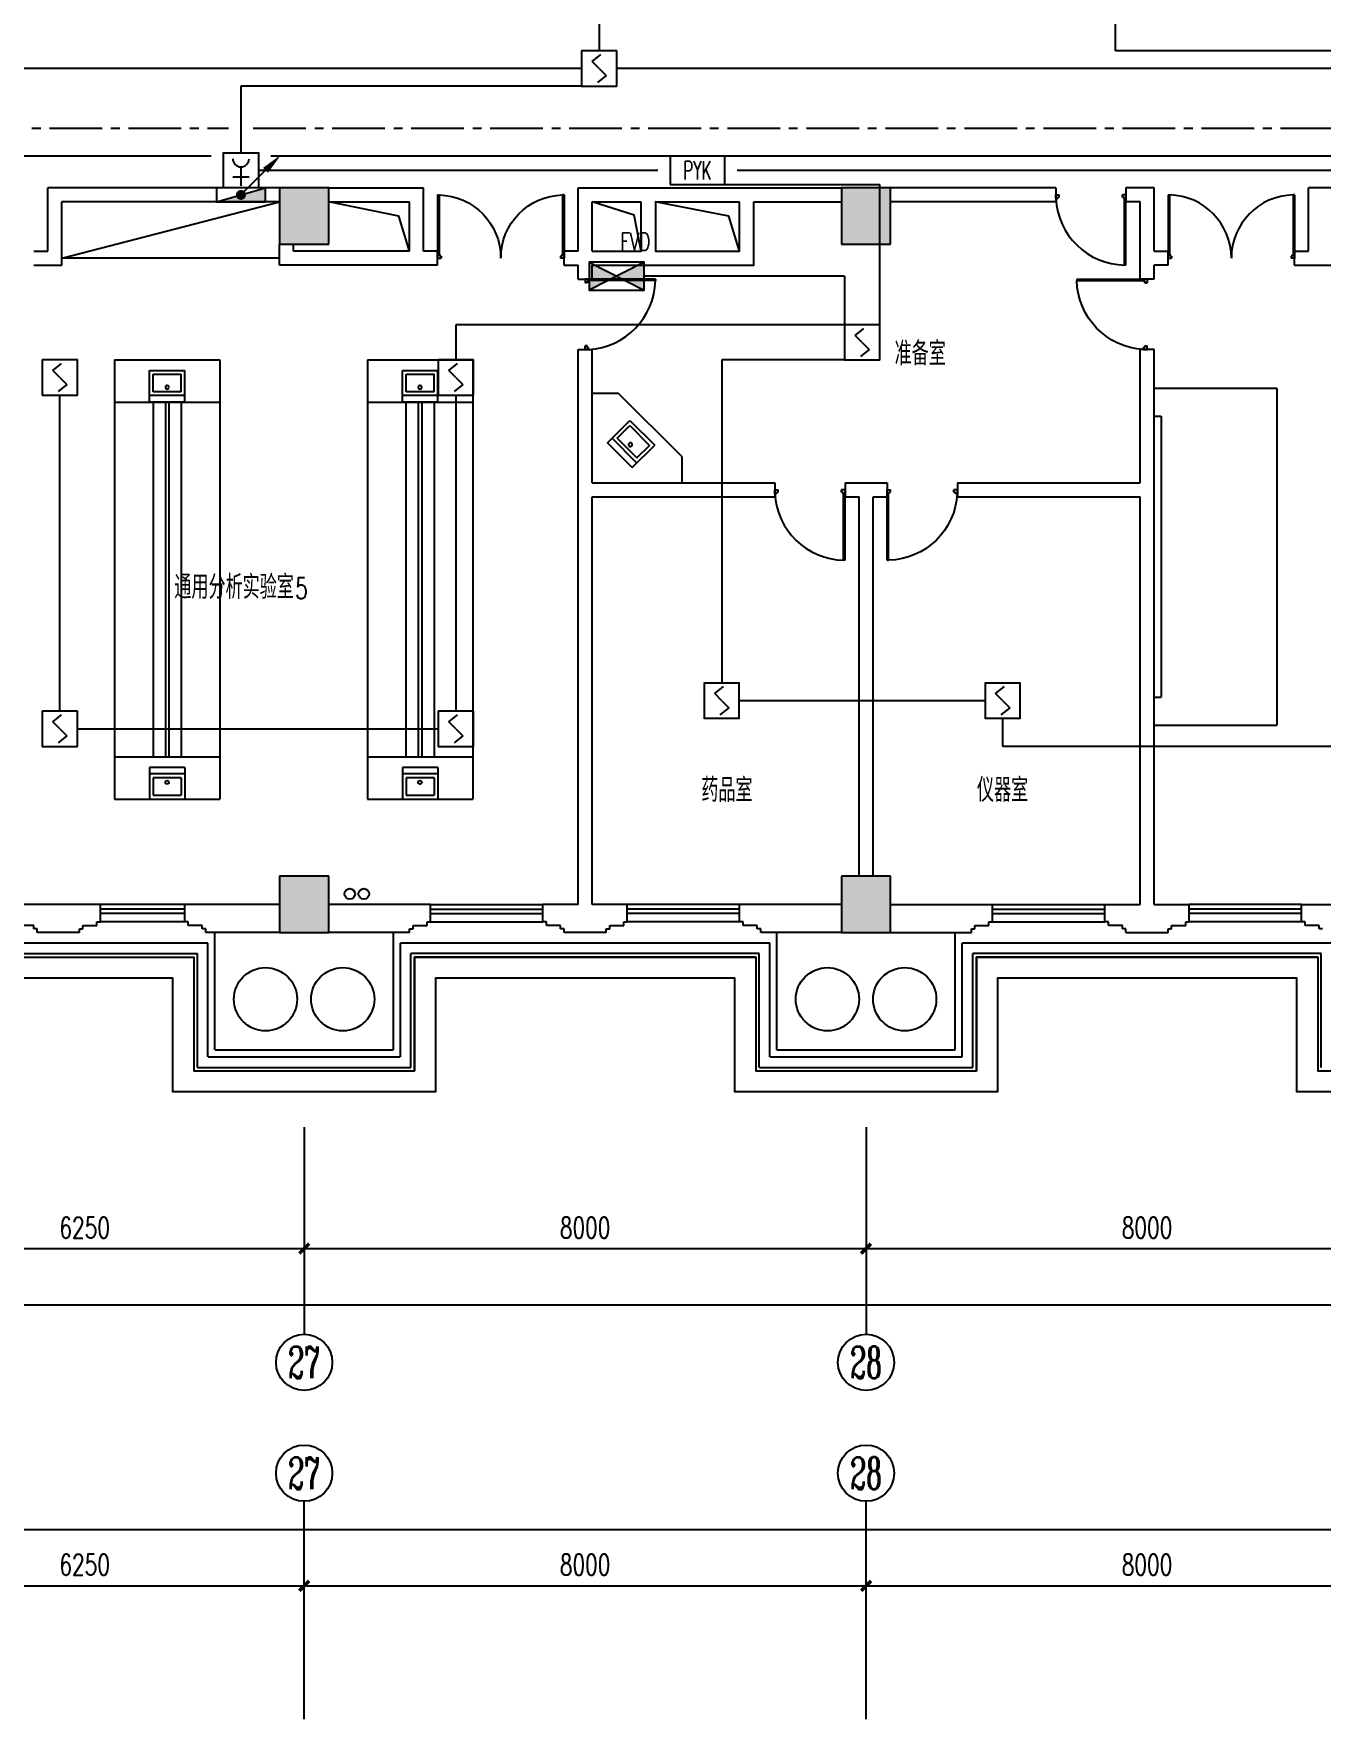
# Model space of a CAD drawing. Extents: x 190999 to 918899, y -200814 to 215286.
# Drawn here: x 567935 to 586265, y 110386 to 134381 of the extents above; entities that cross this region are included whole.
import ezdxf
from ezdxf.enums import TextEntityAlignment as Align

# ---------------------------------------------------------------- set-up
doc = ezdxf.new("R2010")
doc.units = 0
doc.header["$LTSCALE"] = 1000
doc.header["$MEASUREMENT"] = 0
doc.linetypes.add('CENTER2', pattern=[1.125, 0.75, -0.125, 0.125, -0.125])
doc.layers.get('Defpoints').update_dxf_attribs({"color": 1})
for name, color, linetype in [('00-EQUIP', 3, 'Continuous'), ('00-LWIRE', 4, 'Continuous'), ('00-WIRE-4', 6, 'Continuous'), ('A-墙线', 2, 'Continuous'), ('A-外包装修', 250, 'Continuous'), ('A-外窗', 145, 'Continuous'), ('A-家具', 250, 'Continuous'), ('A-门', 167, 'Continuous'), ('AXIS', 3, 'Continuous'), ('AXIS_TEXT', 7, 'Continuous'), ('COLUMN', 2, 'Continuous'), ('EQUIP_消火栓', 1, 'Continuous'), ('PUB_HATCH', 250, 'Continuous'), ('屋面排水', 4, 'Continuous'), ('房间名称', 7, 'Continuous'), ('暖通-风-说明', 3, 'Continuous'), ('洞口线', 165, 'Continuous'), ('雨水管', 151, 'Continuous')]:
    doc.layers.add(name, color=color, linetype=linetype)
doc.styles.add('_COMPLEX', font='COMPLEX.shx', dxfattribs={"width": 0.5})
doc.styles.add('_TCH_AXIS', font='COMPLEX', dxfattribs={"bigfont": 'GBCBIG'})
doc.styles.add('_TCH_DIM', font='SIMPLEX', dxfattribs={"bigfont": 'GBCBIG'})
doc.styles.add('COMPLEX', font='COMPLEX')
doc.styles.add('DIM_FONT', font='SIMPLEX', dxfattribs={"width": 0.7, "bigfont": 'GBCBIG'})
doc.styles.add('HZ-ZGBZ', font='romanc.shx', dxfattribs={"width": 0.65})
doc.styles.get("Standard").update_dxf_attribs({"font": 'simhei.ttf'})
doc.styles.add('XXK', font='romans.shx', dxfattribs={"width": 0.75, "bigfont": 'hzf.shx'})
doc.styles.add('zz-1', font='arial.ttf', dxfattribs={"width": 0.8})
doc.linetypes.add('4INE', pattern='A,1,-0.15,["4",XXK,S=0.3,R=0,X=-0.1,Y=-0.1],-0.25', length=1.4)
doc.linetypes.add('XLINE', pattern='A,1,-0.2,["X",XXK,S=0.2,R=0,X=-0.1,Y=-0.09],-0.15', length=1.35)
doc.dimstyles.new('DIMN', dxfattribs={"dimtxt": 300, "dimasz": 100, "dimexe": 250, "dimexo": 300, "dimgap": 150, "dimtad": 1, "dimdec": 0, "dimzin": 0, "dimdsep": 46, "dimtxsty": 'DIM_FONT', "dimblk": 'ARCHTICK', "dimcen": 0.09, "dimclrt": 7, "dimazin": 2, "dimtfac": 1, "dimtdec": 0, "dimtix": 1, "dimtmove": 2, "dimatfit": 3, "dimfxl": 0, "dimtolj": 1, "dimtzin": 0, "dimarcsym": 0})

# ---------------------------------------------------------------- blocks, each defined once
blk = doc.blocks.new('m1000')
at = {"layer": 'A-墙线'}
for p, q in [((0, 0), (0, 200)), ((1000, 0), (1000, 200))]:
    blk.add_line(p, q, dxfattribs=at)
at = {"layer": 'A-门'}
for p, q in [((0, 1100), (0, 100)), ((0, 1100), (20, 1100)), ((20, 1100), (20, 150)), ((0, 150), (30, 150)), ((0, 100), (50, 100)), ((30, 150), (30, 130)), ((30, 130), (50, 130)), ((50, 130), (50, 100)), ((950, 130), (950, 100)), ((970, 130), (950, 130)), ((1000, 100), (950, 100)), ((970, 150), (970, 130)), ((1000, 150), (970, 150)), ((1000, 150), (1000, 100))]:
    blk.add_line(p, q, dxfattribs=at)
blk.add_arc((0, 100), 1000, 2.866, 88.854, dxfattribs=at)
blk = doc.blocks.new('m1800')
at = {"layer": 'A-墙线'}
for p, q in [((-900, -100), (-900, 100)), ((900, -100), (900, 100))]:
    blk.add_line(p, q, dxfattribs=at)
at = {"layer": 'A-门'}
for p, q in [((-900, 900), (-900, 0)), ((-900, 900), (-880, 900)), ((-880, 900), (-880, 50)), ((880, 900), (880, 50)), ((900, 900), (880, 900)), ((900, 900), (900, 0)), ((-900, 50), (-870, 50)), ((-900, 0), (-850, 0)), ((-870, 50), (-870, 30)), ((-870, 30), (-850, 30)), ((-850, 30), (-850, 0)), ((850, 30), (850, 0)), ((870, 30), (850, 30)), ((900, 0), (850, 0)), ((870, 50), (870, 30)), ((900, 50), (870, 50))]:
    blk.add_line(p, q, dxfattribs=at)
for centre, start, end in [((-900, 0), 0, 88.7267), ((900, 0), 91.2733, 180)]:
    blk.add_arc(centre, 900, start, end, dxfattribs=at)
blk = doc.blocks.new('$TwtSys$00000434')
for p, q in [((-0.5, 0.5), (-0.5, -0.5)), ((-0.5, -0.5), (0.5, 0.5)), ((0.5, 0.5), (-0.5, 0.5)), ((0.5, -0.5), (0.5, 0.5)), ((-0.5, -0.5), (0.5, -0.5))]:
    blk.add_line(p, q)
blk.add_solid([(0.5, -0.5), (0.5, 0.5), (-0.5, -0.5)])
blk = doc.blocks.new('_ArchTick')
at = {"const_width": 0.5}
blk.add_lwpolyline([(-0.7, -0.7), (0.7, 0.7)], dxfattribs=at)
blk = doc.blocks.new('*D246')
at = {"layer": 'AXIS', "color": 0, "lineweight": -2}
for p, q in [((579785, 110686), (579785, 112536)), ((587785, 110686), (587785, 112536)), ((579785, 112286), (587785, 112286))]:
    blk.add_line(p, q, dxfattribs=at)
at = {"layer": 'Defpoints', "color": 0}
for p in [(587785, 112286), (579785, 110386), (587785, 110386)]:
    blk.add_point(p, dxfattribs=at)
at = {"layer": 'AXIS', "color": 0, "lineweight": -2, "xscale": 100, "yscale": 100, "zscale": 100, "rotation": 180}
blk.add_blockref('_ArchTick', (579785, 112286), dxfattribs=at)
at = {"layer": 'AXIS', "color": 0, "lineweight": -2, "xscale": 100, "yscale": 100, "zscale": 100}
blk.add_blockref('_ArchTick', (587785, 112286), dxfattribs=at)
at = {"layer": 'AXIS', "color": 7, "insert": (583785, 112586), "char_height": 300, "attachment_point": 5, "style": 'DIM_FONT'}
blk.add_mtext('\\A1;8000', dxfattribs=at)
blk = doc.blocks.new('*D247')
at = {"layer": 'AXIS', "color": 0, "lineweight": -2}
for p, q in [((571785, 110686), (571785, 112536)), ((579785, 110686), (579785, 112536)), ((571785, 112286), (579785, 112286))]:
    blk.add_line(p, q, dxfattribs=at)
at = {"layer": 'Defpoints', "color": 0}
for p in [(579785, 112286), (571785, 110386), (579785, 110386)]:
    blk.add_point(p, dxfattribs=at)
at = {"layer": 'AXIS', "color": 0, "lineweight": -2, "xscale": 100, "yscale": 100, "zscale": 100, "rotation": 180}
blk.add_blockref('_ArchTick', (571785, 112286), dxfattribs=at)
at = {"layer": 'AXIS', "color": 0, "lineweight": -2, "xscale": 100, "yscale": 100, "zscale": 100}
blk.add_blockref('_ArchTick', (579785, 112286), dxfattribs=at)
at = {"layer": 'AXIS', "color": 7, "insert": (575785, 112586), "char_height": 300, "attachment_point": 5, "style": 'DIM_FONT'}
blk.add_mtext('\\A1;8000', dxfattribs=at)
blk = doc.blocks.new('*D248')
at = {"layer": 'AXIS', "color": 0, "lineweight": -2}
for p, q in [((565535, 110686), (565535, 112536)), ((571785, 110686), (571785, 112536)), ((565535, 112286), (571785, 112286))]:
    blk.add_line(p, q, dxfattribs=at)
at = {"layer": 'Defpoints', "color": 0}
for p in [(571785, 112286), (565535, 110386), (571785, 110386)]:
    blk.add_point(p, dxfattribs=at)
at = {"layer": 'AXIS', "color": 0, "lineweight": -2, "xscale": 100, "yscale": 100, "zscale": 100, "rotation": 180}
blk.add_blockref('_ArchTick', (565535, 112286), dxfattribs=at)
at = {"layer": 'AXIS', "color": 0, "lineweight": -2, "xscale": 100, "yscale": 100, "zscale": 100}
blk.add_blockref('_ArchTick', (571785, 112286), dxfattribs=at)
at = {"layer": 'AXIS', "color": 7, "insert": (568660, 112586), "char_height": 300, "attachment_point": 5, "style": 'DIM_FONT'}
blk.add_mtext('\\A1;6250', dxfattribs=at)
blk = doc.blocks.new('*D250')
at = {"layer": 'AXIS', "color": 0, "lineweight": -2}
for p, q in [((565235, 110686), (565235, 113336)), ((642484, 110686), (642484, 113336)), ((565235, 113086), (642484, 113086))]:
    blk.add_line(p, q, dxfattribs=at)
at = {"layer": 'Defpoints', "color": 0}
for p in [(642484, 113086), (565235, 110386), (642484, 110386)]:
    blk.add_point(p, dxfattribs=at)
at = {"layer": 'AXIS', "color": 0, "lineweight": -2, "xscale": 100, "yscale": 100, "zscale": 100, "rotation": 180}
blk.add_blockref('_ArchTick', (565235, 113086), dxfattribs=at)
at = {"layer": 'AXIS', "color": 0, "lineweight": -2, "xscale": 100, "yscale": 100, "zscale": 100}
blk.add_blockref('_ArchTick', (642484, 113086), dxfattribs=at)
at = {"layer": 'AXIS', "color": 7, "insert": (603859, 113386), "char_height": 300, "attachment_point": 5, "style": 'DIM_FONT'}
blk.add_mtext('\\A1;77250', dxfattribs=at)
blk = doc.blocks.new('*D314')
at = {"layer": 'AXIS', "color": 0, "lineweight": -2}
for p, q in [((579785, 118486), (579785, 116836)), ((587785, 118486), (587785, 116836)), ((579785, 117086), (587785, 117086))]:
    blk.add_line(p, q, dxfattribs=at)
at = {"layer": 'Defpoints', "color": 0}
for p in [(579785, 118786), (587785, 118786), (587785, 117086)]:
    blk.add_point(p, dxfattribs=at)
at = {"layer": 'AXIS', "color": 0, "lineweight": -2, "xscale": 100, "yscale": 100, "zscale": 100, "rotation": 180}
blk.add_blockref('_ArchTick', (579785, 117086), dxfattribs=at)
at = {"layer": 'AXIS', "color": 0, "lineweight": -2, "xscale": 100, "yscale": 100, "zscale": 100}
blk.add_blockref('_ArchTick', (587785, 117086), dxfattribs=at)
at = {"layer": 'AXIS', "color": 7, "insert": (583785, 117386), "char_height": 300, "attachment_point": 5, "style": 'DIM_FONT'}
blk.add_mtext('\\A1;8000', dxfattribs=at)
blk = doc.blocks.new('*D315')
at = {"layer": 'AXIS', "color": 0, "lineweight": -2}
for p, q in [((571785, 118486), (571785, 116836)), ((579785, 118486), (579785, 116836)), ((571785, 117086), (579785, 117086))]:
    blk.add_line(p, q, dxfattribs=at)
at = {"layer": 'Defpoints', "color": 0}
for p in [(571785, 118786), (579785, 118786), (579785, 117086)]:
    blk.add_point(p, dxfattribs=at)
at = {"layer": 'AXIS', "color": 0, "lineweight": -2, "xscale": 100, "yscale": 100, "zscale": 100, "rotation": 180}
blk.add_blockref('_ArchTick', (571785, 117086), dxfattribs=at)
at = {"layer": 'AXIS', "color": 0, "lineweight": -2, "xscale": 100, "yscale": 100, "zscale": 100}
blk.add_blockref('_ArchTick', (579785, 117086), dxfattribs=at)
at = {"layer": 'AXIS', "color": 7, "insert": (575785, 117386), "char_height": 300, "attachment_point": 5, "style": 'DIM_FONT'}
blk.add_mtext('\\A1;8000', dxfattribs=at)
blk = doc.blocks.new('*D316')
at = {"layer": 'AXIS', "color": 0, "lineweight": -2}
for p, q in [((565535, 118486), (565535, 116836)), ((571785, 118486), (571785, 116836)), ((565535, 117086), (571785, 117086))]:
    blk.add_line(p, q, dxfattribs=at)
at = {"layer": 'Defpoints', "color": 0}
for p in [(565535, 118786), (571785, 118786), (571785, 117086)]:
    blk.add_point(p, dxfattribs=at)
at = {"layer": 'AXIS', "color": 0, "lineweight": -2, "xscale": 100, "yscale": 100, "zscale": 100, "rotation": 180}
blk.add_blockref('_ArchTick', (565535, 117086), dxfattribs=at)
at = {"layer": 'AXIS', "color": 0, "lineweight": -2, "xscale": 100, "yscale": 100, "zscale": 100}
blk.add_blockref('_ArchTick', (571785, 117086), dxfattribs=at)
at = {"layer": 'AXIS', "color": 7, "insert": (568660, 117386), "char_height": 300, "attachment_point": 5, "style": 'DIM_FONT'}
blk.add_mtext('\\A1;6250', dxfattribs=at)
blk = doc.blocks.new('*D318')
at = {"layer": 'AXIS', "color": 0, "lineweight": -2}
for p, q in [((564785, 118486), (564785, 116036)), ((638085, 118486), (638085, 116036)), ((564785, 116286), (638085, 116286))]:
    blk.add_line(p, q, dxfattribs=at)
at = {"layer": 'Defpoints', "color": 0}
for p in [(564785, 118786), (638085, 118786), (638085, 116286)]:
    blk.add_point(p, dxfattribs=at)
at = {"layer": 'AXIS', "color": 0, "lineweight": -2, "xscale": 100, "yscale": 100, "zscale": 100, "rotation": 180}
blk.add_blockref('_ArchTick', (564785, 116286), dxfattribs=at)
at = {"layer": 'AXIS', "color": 0, "lineweight": -2, "xscale": 100, "yscale": 100, "zscale": 100}
blk.add_blockref('_ArchTick', (638085, 116286), dxfattribs=at)
at = {"layer": 'AXIS', "color": 7, "insert": (601435, 116586), "char_height": 300, "attachment_point": 5, "style": 'DIM_FONT'}
blk.add_mtext('\\A1;73300', dxfattribs=at)
blk = doc.blocks.new('_AXISO')
blk.add_circle((0, 0), 0.5)
at = {"layer": 'AXIS_TEXT', "style": 'COMPLEX', "width": 1.041667}
blk.add_attdef('A', text='', height=0.56, dxfattribs=at).set_placement((-0.25, -0.28), (0.25, -0.28), align=Align.FIT)
blk = doc.blocks.new('$plan$00001609')
at = {"linetype": 'Continuous'}
for p, q in [((0, -251), (0, 251)), ((0, 251), (450, 251)), ((93, -251), (93, 251)), ((450, 251), (450, -251)), ((146, -199), (146, 199)), ((146, 199), (397, 199)), ((397, 199), (397, -199)), ((146, -199), (397, -199)), ((0, -251), (450, -251))]:
    blk.add_line(p, q, dxfattribs=at)
blk.add_line((238, 2), (238, 0))
blk.add_arc((212, 0), 26, 4.716, 0, dxfattribs=at)
at = {"style": 'zz-1'}
for tag in ['YSIZE', 'XSIZE']:
    blk.add_attdef(tag, (0, 0), '', height=0.5, dxfattribs=at)
blk = doc.blocks.new('_LINKPT1')
at = {"color": 0}
blk.add_line((0, 0), (0, 0), dxfattribs=at)
blk = doc.blocks.new('J62IR8YJ')
for p, q in [((-0.5, 1), (0.5, 1)), ((-0.5, 0), (-0.5, 1)), ((0.5, 1), (0.5, 0)), ((0, 0.598), (0, 0.06)), ((0.5, 0), (-0.5, 0)), ((-0.231, 0.312), (0.231, 0.312))]:
    blk.add_line(p, q)
at = {"const_width": 0.04, "flags": 128}
blk.add_lwpolyline([(-0.5, 0), (-0.5, 1), (0.5, 1), (0.5, 0)], close=True, dxfattribs=at)
blk.add_arc((0, 0.829), 0.231, 180, 0)
at = {"xscale": 0.002, "yscale": 0.00200000000000955, "zscale": 0.002}
for p in [(0, 1), (-0.5, 0.5), (0.5, 0.5), (0, 0)]:
    blk.add_blockref('_LINKPT1', p, dxfattribs=at)
at = {"flags": 9}
blk.add_attdef('A', (0, 0), '', height=0.00002, dxfattribs=at)
blk = doc.blocks.new('3S1KCGW2')
for p, q in [((0.5, 0.5), (-0.5, 0.5)), ((-0.5, 0.5), (-0.5, -0.5)), ((0.5, -0.5), (0.5, 0.5)), ((-0.2, 0.2), (0.05, 0.4)), ((0, 0), (-0.2, 0.2)), ((0, 0), (0.2, -0.2)), ((0.2, -0.2), (-0.05, -0.4)), ((-0.5, -0.5), (0.5, -0.5))]:
    blk.add_line(p, q)
at = {"const_width": 0.04, "flags": 128}
blk.add_lwpolyline([(-0.5, -0.5), (-0.5, 0.5), (0.5, 0.5), (0.5, -0.5)], close=True, dxfattribs=at)
at = {"xscale": 0.002, "yscale": 0.002, "zscale": 0.002}
for p in [(0, 0.5), (-0.5, 0), (0.5, 0), (0, -0.5)]:
    blk.add_blockref('_LINKPT1', p, dxfattribs=at)
at = {"flags": 9}
blk.add_attdef('A', (0, 0), '', height=0.00002, dxfattribs=at)
blk = doc.blocks.new('6H2KALM6')
for p, q in [((-0.78, 0.4), (0.78, -0.4)), ((0.78, 0.4), (-0.78, -0.4)), ((0.78, 0.4), (-0.78, 0.4)), ((-0.78, 0.4), (-0.78, -0.4)), ((0.78, -0.4), (0.78, 0.4)), ((-0.78, -0.4), (0.78, -0.4))]:
    blk.add_line(p, q)
at = {"const_width": 0.04}
blk.add_lwpolyline([(-0.78, 0.4), (-0.78, -0.4), (0.78, -0.4), (0.78, 0.4)], close=True, dxfattribs=at)
for points in [[(-0.78, 0.4), (0, 0), (-0.78, -0.4)], [(0.78, 0.4), (0, 0), (0.78, -0.4)]]:
    blk.add_solid(points)
at = {"xscale": 0.002, "yscale": 0.002, "zscale": 0.002}
for p in [(-0.78, 0), (0, 0.4), (0.78, 0), (0, -0.4)]:
    blk.add_blockref('_LINKPT1', p, dxfattribs=at)
at = {"flags": 9}
blk.add_attdef('A', (0, 0), '', height=0.00002, dxfattribs=at)
blk = doc.blocks.new('6A2DRK5Q')
for p, q in [((0.78, 0.4), (-0.78, 0.4)), ((-0.78, 0.4), (-0.78, -0.4)), ((0.78, -0.4), (0.78, 0.4)), ((-0.78, -0.4), (0.78, -0.4))]:
    blk.add_line(p, q)
at = {"xscale": 0.002, "yscale": 0.002, "zscale": 0.002}
for p in [(-0.78, 0), (0, 0.4), (0.78, 0), (0, -0.4)]:
    blk.add_blockref('_LINKPT1', p, dxfattribs=at)
at = {"style": '_COMPLEX', "width": 0.6, "flags": 8}
blk.add_attdef('$TEXT$', text='', height=0.52, dxfattribs=at).set_placement((0, 0), align=Align.MIDDLE_CENTER)
at = {"flags": 9}
blk.add_attdef('A', (0, 0), '', height=0.00002, dxfattribs=at)
blk = doc.blocks.new('_WRLD1L')
for p, q in [((0.7, 0.7), (0, 0)), ((0.104, 0.104), (0.104, 0.104)), ((-0.104, -0.104), (-0.104, -0.104))]:
    blk.add_line(p, q)
at = {"const_width": 0.142}
blk.add_lwpolyline([(-0.071, 0, 1), (0.071, 0, 1)], format="xyb", close=True, dxfattribs=at)
blk.add_solid([(0.63, 0.77), (0.77, 0.63), (1.15, 1.15)])
at = {"width": 0.8, "flags": 9}
blk.add_attdef('A', (0, 0), '', height=0.00002, dxfattribs=at)

msp = doc.modelspace()

# ---------------------------------------------------------------- hatches: boundary and pattern name
at = {"layer": 'PUB_HATCH'}
for points in [[(571434.6, 131386.5), (572134.6, 131386.5), (572134.6, 132186.5), (571434.6, 132186.5)], [(579434.6, 131386.5), (580134.6, 131386.5), (580134.6, 132186.5), (579434.6, 132186.5)], [(571434.6, 121586.5), (572134.6, 121586.5), (572134.6, 122386.5), (571434.6, 122386.5)], [(579434.6, 121586.5), (580134.6, 121586.5), (580134.6, 122386.5), (579434.6, 122386.5)]]:
    msp.add_hatch(color=256, dxfattribs=at).paths.add_polyline_path(points)

# ---------------------------------------------------------------- linework, layer by layer
at = {"layer": '00-WIRE-4'}
for p, q in [((575984.6, 138286.5), (575984.6, 134136.5)), ((583334.3, 134136.5), (583334.3, 135086.5)), ((587267.9, 134136.5), (583334.3, 134136.5)), ((575734.6, 133886.5), (564784.6, 133886.5)), ((587267.9, 133886.5), (576234.6, 133886.5)), ((575734.6, 133636.5), (570884.6, 133636.5)), ((570884.6, 133636.5), (570884.6, 132686.5)), ((577774.6, 132236.5), (579979.3, 132236.5)), ((579979.3, 130236.5), (579979.3, 132236.5)), ((579479.3, 130930.6), (576624.6, 130930.6)), ((579479.3, 130930.6), (579479.3, 130236.5)), ((579479.3, 130236.5), (573943.8, 130236.5)), ((573943.8, 130236.5), (573943.8, 129736.5)), ((577729.3, 129736.5), (577729.3, 125136.5)), ((579479.3, 129736.5), (577729.3, 129736.5)), ((568306.4, 124736.5), (568306.4, 129236.5)), ((573943.8, 129236.5), (573943.8, 124736.5)), ((581479.3, 124886.5), (577979.3, 124886.5)), ((581729.3, 124236.5), (581729.3, 124636.5)), ((568556.4, 124486.5), (573693.8, 124486.5)), ((586528.1, 124236.5), (581729.3, 124236.5))]:
    msp.add_line(p, q, dxfattribs=at)
at = {"layer": '00-WIRE-4', "linetype": 'CENTER2'}
for p, q in [((564784.6, 133036.5), (570709.6, 133036.5)), ((571059.6, 133036.5), (591332, 133036.5))]:
    msp.add_line(p, q, dxfattribs=at)
at = {"layer": '00-WIRE-4', "linetype": '4INE'}
for p, q in [((570459.6, 132636.5), (564784.6, 132636.5)), ((576994.6, 132636.5), (571309.6, 132636.5)), ((591157, 132636.5), (577774.6, 132636.5))]:
    msp.add_line(p, q, dxfattribs=at)
at = {"layer": '00-WIRE-4', "linetype": 'XLINE'}
for p, q in [((571134.6, 132436.5), (576819.6, 132436.5)), ((577949.6, 132436.5), (591157, 132436.5))]:
    msp.add_line(p, q, dxfattribs=at)
at = {"layer": 'A-墙线'}
for p, q in [((571434.6, 132186.5), (568134.6, 132186.5)), ((568134.6, 131286.5), (568134.6, 132186.5)), ((571434.6, 131986.5), (568334.6, 131986.5)), ((568334.6, 131086.5), (568334.6, 131986.5)), ((572134.6, 132186.5), (573484.6, 132186.5)), ((572134.6, 131986.5), (573284.6, 131986.5)), ((573284.6, 131286.5), (573284.6, 131986.5)), ((573484.6, 131286.5), (573484.6, 132186.5)), ((575684.6, 131286.5), (575684.6, 132186.5)), ((575684.6, 132186.5), (579434.6, 132186.5)), ((575884.6, 131286.5), (575884.6, 131986.5)), ((575884.6, 131986.5), (576584.6, 131986.5)), ((576784.6, 131986.5), (577984.6, 131986.5)), ((578184.6, 131986.5), (579434.6, 131986.5)), ((582484.6, 132186.5), (580134.6, 132186.5)), ((582484.6, 131986.5), (580134.6, 131986.5)), ((583884.6, 132186.5), (583484.6, 132186.5)), ((583684.6, 131986.5), (583484.6, 131986.5)), ((583684.6, 130886.5), (583684.6, 131986.5)), ((583884.6, 131286.5), (583884.6, 132186.5)), ((586084.6, 131286.5), (586084.6, 132186.5)), ((587434.6, 132186.5), (586084.6, 132186.5)), ((567934.6, 131286.5), (568134.6, 131286.5)), ((571434.6, 131086.5), (571434.6, 131386.5)), ((571634.6, 131286.5), (571634.6, 131386.5)), ((573284.6, 131286.5), (571634.6, 131286.5)), ((573684.6, 131286.5), (573484.6, 131286.5)), ((575684.6, 131286.5), (575484.6, 131286.5)), ((583884.6, 131286.5), (584084.6, 131286.5)), ((585884.6, 131286.5), (586084.6, 131286.5)), ((567934.6, 131086.5), (568334.6, 131086.5)), ((573684.6, 131086.5), (571434.6, 131086.5)), ((575484.6, 131086.5), (575684.6, 131086.5)), ((575684.6, 130886.5), (575684.6, 131086.5)), ((575884.6, 130886.5), (575884.6, 131086.5)), ((583884.6, 130886.5), (583884.6, 131086.5)), ((584084.6, 131086.5), (583884.6, 131086.5)), ((585884.6, 131086.5), (588134.6, 131086.5)), ((575684.6, 121986.5), (575684.6, 129886.5)), ((575884.6, 127986.5), (575884.6, 129886.5)), ((583684.6, 127986.5), (583684.6, 129886.5)), ((583884.6, 121986.5), (583884.6, 129886.5)), ((575884.6, 127986.5), (578484.6, 127986.5)), ((579484.6, 127986.5), (580084.6, 127986.5)), ((581084.6, 127986.5), (583684.6, 127986.5)), ((575884.6, 121986.5), (575884.6, 127786.5)), ((575884.6, 127786.5), (578484.6, 127786.5)), ((579484.6, 127786.5), (579684.6, 127786.5)), ((579684.6, 122386.5), (579684.6, 127786.5)), ((579884.6, 127786.5), (580084.6, 127786.5)), ((579884.6, 122386.5), (579884.6, 127786.5)), ((581084.6, 127786.5), (583684.6, 127786.5)), ((583684.6, 121986.5), (583684.6, 127786.5)), ((568884.6, 121986.5), (567684.6, 121986.5)), ((568884.6, 121736.5), (568884.6, 121986.5)), ((571434.6, 121986.5), (570084.6, 121986.5)), ((570084.6, 121736.5), (570084.6, 121986.5)), ((573584.6, 121986.5), (572134.6, 121986.5)), ((573584.6, 121736.5), (573584.6, 121986.5)), ((575684.6, 121986.5), (575184.6, 121986.5)), ((575184.6, 121736.5), (575184.6, 121986.5)), ((576384.6, 121986.5), (575884.6, 121986.5)), ((576384.6, 121736.5), (576384.6, 121986.5)), ((579434.6, 121986.5), (577984.6, 121986.5)), ((577984.6, 121736.5), (577984.6, 121986.5)), ((580134.6, 121986.5), (581584.6, 121986.5)), ((581584.6, 121736.5), (581584.6, 121986.5)), ((583184.6, 121986.5), (583684.6, 121986.5)), ((583184.6, 121736.5), (583184.6, 121986.5)), ((583884.6, 121986.5), (584384.6, 121986.5)), ((584384.6, 121736.5), (584384.6, 121986.5)), ((585984.6, 121986.5), (587434.6, 121986.5)), ((585984.6, 121736.5), (585984.6, 121986.5)), ((567934.6, 121686.5), (567734.6, 121686.5)), ((567934.6, 121636.5), (567934.6, 121686.5)), ((568634.6, 121636.5), (568634.6, 121686.5)), ((568634.6, 121686.5), (568834.6, 121686.5)), ((568834.6, 121736.5), (568884.6, 121736.5)), ((568834.6, 121686.5), (568834.6, 121736.5)), ((570134.6, 121736.5), (570084.6, 121736.5)), ((570134.6, 121686.5), (570134.6, 121736.5)), ((570334.6, 121686.5), (570134.6, 121686.5)), ((570334.6, 121636.5), (570334.6, 121686.5)), ((573334.6, 121636.5), (573334.6, 121686.5)), ((573334.6, 121686.5), (573534.6, 121686.5)), ((573534.6, 121736.5), (573584.6, 121736.5)), ((573534.6, 121686.5), (573534.6, 121736.5)), ((575234.6, 121736.5), (575184.6, 121736.5)), ((575234.6, 121686.5), (575234.6, 121736.5)), ((575434.6, 121686.5), (575234.6, 121686.5)), ((575434.6, 121636.5), (575434.6, 121686.5)), ((576134.6, 121636.5), (576134.6, 121686.5)), ((576134.6, 121686.5), (576334.6, 121686.5)), ((576334.6, 121736.5), (576384.6, 121736.5)), ((576334.6, 121686.5), (576334.6, 121736.5)), ((578034.6, 121736.5), (577984.6, 121736.5)), ((578034.6, 121686.5), (578034.6, 121736.5)), ((578234.6, 121686.5), (578034.6, 121686.5)), ((578234.6, 121636.5), (578234.6, 121686.5)), ((581334.6, 121636.5), (581334.6, 121686.5)), ((581334.6, 121686.5), (581534.6, 121686.5)), ((581534.6, 121736.5), (581584.6, 121736.5)), ((581534.6, 121686.5), (581534.6, 121736.5)), ((583234.6, 121736.5), (583184.6, 121736.5)), ((583234.6, 121686.5), (583234.6, 121736.5)), ((583434.6, 121686.5), (583234.6, 121686.5)), ((583434.6, 121636.5), (583434.6, 121686.5)), ((584134.6, 121636.5), (584134.6, 121686.5)), ((584134.6, 121686.5), (584334.6, 121686.5)), ((584334.6, 121736.5), (584384.6, 121736.5)), ((584334.6, 121686.5), (584334.6, 121736.5)), ((586034.6, 121736.5), (585984.6, 121736.5)), ((586034.6, 121686.5), (586034.6, 121736.5)), ((586234.6, 121686.5), (586034.6, 121686.5)), ((586234.6, 121636.5), (586234.6, 121686.5)), ((567984.6, 121636.5), (567934.6, 121636.5)), ((567984.6, 121586.5), (567984.6, 121636.5)), ((568584.6, 121586.5), (567984.6, 121586.5)), ((568584.6, 121586.5), (568584.6, 121636.5)), ((568584.6, 121636.5), (568634.6, 121636.5)), ((570384.6, 121636.5), (570334.6, 121636.5)), ((570384.6, 121586.5), (570384.6, 121636.5)), ((571434.6, 121586.5), (570384.6, 121586.5)), ((573284.6, 121586.5), (572134.6, 121586.5)), ((573284.6, 121586.5), (573284.6, 121636.5)), ((573284.6, 121636.5), (573334.6, 121636.5)), ((575484.6, 121636.5), (575434.6, 121636.5)), ((575484.6, 121586.5), (575484.6, 121636.5)), ((576084.6, 121586.5), (575484.6, 121586.5)), ((576084.6, 121586.5), (576084.6, 121636.5)), ((576084.6, 121636.5), (576134.6, 121636.5)), ((578284.6, 121636.5), (578234.6, 121636.5)), ((578284.6, 121586.5), (578284.6, 121636.5)), ((579434.6, 121586.5), (578284.6, 121586.5)), ((580134.6, 121586.5), (581284.6, 121586.5)), ((581284.6, 121586.5), (581284.6, 121636.5)), ((581284.6, 121636.5), (581334.6, 121636.5)), ((583484.6, 121636.5), (583434.6, 121636.5)), ((583484.6, 121586.5), (583484.6, 121636.5)), ((583484.6, 121586.5), (584084.6, 121586.5)), ((584084.6, 121586.5), (584084.6, 121636.5)), ((584084.6, 121636.5), (584134.6, 121636.5)), ((586284.6, 121636.5), (586234.6, 121636.5))]:
    msp.add_line(p, q, dxfattribs=at)
for points in [[(575884.6, 131086.5), (578184.6, 131086.5), (578184.6, 131986.5)], [(575884.6, 131286.5), (576584.6, 131286.5), (576584.6, 131986.5)], [(576784.6, 131986.5), (576784.6, 131286.5), (577984.6, 131286.5), (577984.6, 131986.5)]]:
    msp.add_lwpolyline(points, dxfattribs=at)
at = {"layer": 'A-外包装修'}
for p, q in [((570414.6, 121436.5), (565284.6, 121436.5)), ((570414.6, 119816.5), (570414.6, 121436.5)), ((570514.6, 119916.5), (570514.6, 121586.5)), ((573054.6, 119916.5), (573054.6, 121586.5)), ((573154.6, 119816.5), (573154.6, 121436.5)), ((578414.6, 121436.5), (573154.6, 121436.5)), ((578414.6, 119816.5), (578414.6, 121436.5)), ((578514.6, 119916.5), (578514.6, 121586.5)), ((581054.6, 119916.5), (581054.6, 121586.5)), ((581154.6, 119816.5), (581154.6, 121436.5)), ((586414.6, 121436.5), (581154.6, 121436.5)), ((565084.6, 121236.5), (570214.6, 121236.5)), ((565134.6, 121286.5), (570264.6, 121286.5)), ((570214.6, 121236.5), (570214.6, 119616.5)), ((570264.6, 119666.5), (570264.6, 121286.5)), ((578264.6, 121286.5), (573304.6, 121286.5)), ((573304.6, 119666.5), (573304.6, 121286.5)), ((578214.6, 121236.5), (573354.6, 121236.5)), ((573354.6, 121236.5), (573354.6, 119616.5)), ((578214.6, 121236.5), (578214.6, 119616.5)), ((578264.6, 119666.5), (578264.6, 121286.5)), ((581304.6, 119666.5), (581304.6, 121286.5)), ((586264.6, 121286.5), (581304.6, 121286.5)), ((581354.6, 121236.5), (581354.6, 119616.5)), ((586214.6, 121236.5), (581354.6, 121236.5)), ((586214.6, 121236.5), (586214.6, 119616.5)), ((586264.6, 119666.5), (586264.6, 121286.5)), ((570416, 119816.5), (573153.2, 119816.5)), ((570516, 119916.5), (573053.2, 119916.5)), ((578416, 119816.5), (581153.2, 119816.5)), ((578516, 119916.5), (581053.2, 119916.5)), ((570216, 119616.5), (573353.2, 119616.5)), ((570266, 119666.5), (573303.2, 119666.5)), ((578216, 119616.5), (581353.2, 119616.5)), ((578266, 119666.5), (581303.2, 119666.5)), ((586216, 119616.5), (589353.2, 119616.5))]:
    msp.add_line(p, q, dxfattribs=at)
for centre in [(571234.6, 120636.5), (572334.6, 120636.5), (579234.6, 120636.5), (580334.6, 120636.5)]:
    msp.add_circle(centre, 450, dxfattribs=at)
at = {"layer": 'A-外窗'}
for p, q in [((570084.6, 121986.5), (568884.6, 121986.5)), ((570084.6, 121916.5), (568884.6, 121916.5)), ((573584.6, 121986.5), (575184.6, 121986.5)), ((573584.6, 121916.5), (575184.6, 121916.5)), ((577984.6, 121986.5), (576384.6, 121986.5)), ((577984.6, 121916.5), (576384.6, 121916.5)), ((581584.6, 121986.5), (583184.6, 121986.5)), ((581584.6, 121916.5), (583184.6, 121916.5)), ((585984.6, 121986.5), (584384.6, 121986.5)), ((585984.6, 121916.5), (584384.6, 121916.5)), ((570084.6, 121856.5), (568884.6, 121856.5)), ((570084.6, 121736.5), (568884.6, 121736.5)), ((573584.6, 121856.5), (575184.6, 121856.5)), ((573584.6, 121736.5), (575184.6, 121736.5)), ((577984.6, 121856.5), (576384.6, 121856.5)), ((577984.6, 121736.5), (576384.6, 121736.5)), ((581584.6, 121856.5), (583184.6, 121856.5)), ((581584.6, 121736.5), (583184.6, 121736.5)), ((585984.6, 121856.5), (584384.6, 121856.5)), ((585984.6, 121736.5), (584384.6, 121736.5))]:
    msp.add_line(p, q, dxfattribs=at)
at = {"layer": 'A-家具'}
for p, q in [((568334.6, 131186.5), (571434.6, 131986.5)), ((571434.6, 131186.5), (568334.6, 131186.5)), ((569084.6, 129736.5), (569084.6, 123486.5)), ((569084.6, 129736.5), (570584.6, 129736.5)), ((570584.6, 129736.5), (570584.6, 123486.5)), ((572684.6, 129736.5), (572684.6, 123486.5)), ((572684.6, 129736.5), (574184.6, 129736.5)), ((574184.6, 129736.5), (574184.6, 123486.5)), ((583884.6, 129336.5), (585634.6, 129336.5)), ((585634.6, 129336.5), (585634.6, 124536.5)), ((569084.6, 129136.5), (570584.6, 129136.5)), ((569634.6, 129136.5), (569634.6, 124086.5)), ((569809.6, 129136.5), (569809.6, 124086.5)), ((569859.6, 129136.5), (569859.6, 124086.5)), ((570034.6, 129136.5), (570034.6, 124086.5)), ((572684.6, 129136.5), (574184.6, 129136.5)), ((573234.6, 129136.5), (573234.6, 124086.5)), ((573409.6, 129136.5), (573409.6, 124086.5)), ((573459.6, 129136.5), (573459.6, 124086.5)), ((573634.6, 129136.5), (573634.6, 124086.5)), ((576259.6, 129261.5), (575884.6, 129261.5)), ((577159.6, 128361.5), (576259.6, 129261.5)), ((583884.6, 128936.5), (583984.6, 128936.5)), ((583984.6, 128936.5), (583984.6, 124936.5)), ((577159.6, 128361.5), (577159.6, 127986.5)), ((583884.6, 124936.5), (583984.6, 124936.5)), ((583884.6, 124536.5), (585634.6, 124536.5)), ((569084.6, 124086.5), (570584.6, 124086.5)), ((572684.6, 124086.5), (574184.6, 124086.5)), ((569084.6, 123486.5), (570584.6, 123486.5)), ((572684.6, 123486.5), (574184.6, 123486.5))]:
    msp.add_line(p, q, dxfattribs=at)
at = {"layer": 'AXIS'}
for p, q in [((571784.6, 118816.5), (571784.6, 115867.4)), ((579784.6, 118816.5), (579784.6, 115867.4)), ((571784.6, 110386.5), (571784.6, 113490.2)), ((579784.6, 110386.5), (579784.6, 113490.2))]:
    msp.add_line(p, q, dxfattribs=at)
at = {"layer": 'COLUMN'}
for p, q in [((572134.6, 132186.5), (571434.6, 132186.5)), ((571434.6, 132186.5), (571434.6, 131386.5)), ((572134.6, 131386.5), (572134.6, 132186.5)), ((580134.6, 132186.5), (579434.6, 132186.5)), ((579434.6, 132186.5), (579434.6, 131386.5)), ((580134.6, 131386.5), (580134.6, 132186.5)), ((571434.6, 131386.5), (572134.6, 131386.5)), ((579434.6, 131386.5), (580134.6, 131386.5)), ((572134.6, 122386.5), (571434.6, 122386.5)), ((571434.6, 122386.5), (571434.6, 121586.5)), ((572134.6, 121586.5), (572134.6, 122386.5)), ((580134.6, 122386.5), (579434.6, 122386.5)), ((579434.6, 122386.5), (579434.6, 121586.5)), ((580134.6, 121586.5), (580134.6, 122386.5)), ((571434.6, 121586.5), (572134.6, 121586.5)), ((579434.6, 121586.5), (580134.6, 121586.5))]:
    msp.add_line(p, q, dxfattribs=at)
at = {"layer": '屋面排水'}
for points in [[(563784.6, 119616.5), (566104.6, 119616.5), (566104.6, 121236.5), (570214.6, 121236.5), (570214.6, 119616.5), (573354.6, 119616.5), (573354.6, 121236.5), (578214.6, 121236.5), (578214.6, 119616.5), (581354.6, 119616.5), (581354.6, 121236.5), (586214.6, 121236.5), (586214.6, 119616.5), (589354.6, 119616.5), (589354.6, 121236.5), (594214.6, 121236.5), (594214.6, 119616.5), (597354.6, 119616.5), (597354.6, 121236.5), (602214.6, 121236.5), (602214.6, 119616.5), (605354.6, 119616.5), (605354.6, 121236.5), (610214.6, 121236.5)], [(605654.8, 119316.5), (601914.8, 119316.5), (601914.8, 120936.5), (597654.6, 120936.5), (597654.6, 119316.5), (593914.8, 119316.5), (593914.8, 120936.5), (589654.6, 120936.5), (589654.6, 119316.5), (585915.1, 119316.5), (585915.1, 120936.5), (581654.8, 120936.5), (581654.8, 119316.5), (577914.8, 119316.5), (577914.8, 120936.5), (573654.8, 120936.5), (573654.8, 119316.5), (569914.8, 119316.5), (569914.8, 120936.5), (566404.6, 120936.5), (566404.6, 119316.5), (563784.6, 119316.5)]]:
    msp.add_lwpolyline(points, dxfattribs=at)
at = {"layer": '洞口线', "ltscale": 2}
for points in [[(573284.6, 131286.5), (573130.5, 131784.8), (572134.6, 131986.5)], [(576584.6, 131286.5), (576481.8, 131799.3), (575884.6, 131986.5)], [(577984.6, 131286.5), (577830.5, 131784.8), (576783.2, 131986.5)]]:
    msp.add_lwpolyline(points, dxfattribs=at)
at = {"layer": '雨水管'}
for centre in [(572434.6, 122136.5), (572634.6, 122136.5)]:
    msp.add_circle(centre, 75, dxfattribs=at)

# ---------------------------------------------------------------- block references
at = {"layer": '00-EQUIP', "xscale": 500, "yscale": 500, "zscale": 500}
for name, p in [('3S1KCGW2', (575984.6, 133886.5)), ('J62IR8YJ', (570884.6, 132186.5)), ('6H2KALM6', (576234.6, 130930.6)), ('3S1KCGW2', (579729.3, 129986.5)), ('3S1KCGW2', (568306.4, 129486.5)), ('3S1KCGW2', (573943.8, 129486.5)), ('3S1KCGW2', (577729.3, 124886.5)), ('3S1KCGW2', (581729.3, 124886.5)), ('3S1KCGW2', (568306.4, 124486.5)), ('3S1KCGW2', (573943.8, 124486.5))]:
    msp.add_blockref(name, p, dxfattribs=at)
msp.add_blockref('6A2DRK5Q', (577384.6, 132436.5), dxfattribs=at).add_auto_attribs({'$TEXT$': 'PYK'})
at = {"layer": '00-LWIRE', "xscale": 500, "yscale": 500, "zscale": 500}
msp.add_blockref('_WRLD1L', (570884.6, 132086.5), dxfattribs=at)
at = {"layer": 'A-家具'}
for p, rotation in [((569834.6, 129136.5), 90), ((573434.6, 129136.5), 90), ((576279.2, 128381.2), 45.00000000000003)]:
    msp.add_blockref('$plan$00001609', p, dxfattribs=dict(at, rotation=rotation))
at = {"layer": 'A-家具', "yscale": -1, "rotation": 270}
for p in [(569834.6, 123936.5), (573434.6, 123936.5)]:
    msp.add_blockref('$plan$00001609', p, dxfattribs=at)
at = {"layer": 'A-门', "xscale": -1}
msp.add_blockref('m1800', (574584.6, 131186.5), dxfattribs=at)
at = {"layer": 'A-门'}
for p, rotation in [((583484.6, 132186.5), 180), ((575684.6, 130886.5), 270), ((579484.6, 127986.5), 180)]:
    msp.add_blockref('m1000', p, dxfattribs=dict(at, rotation=rotation))
msp.add_blockref('m1800', (584984.6, 131186.5), dxfattribs=at)
at = {"layer": 'A-门', "xscale": -1}
for p, rotation in [((583884.6, 130886.5), 90), ((580084.6, 127986.5), 180)]:
    msp.add_blockref('m1000', p, dxfattribs=dict(at, rotation=rotation))
at = {"layer": 'AXIS'}
ref = msp.add_blockref('_AXISO', (571784.6, 115467.4), dxfattribs=dict(at, xscale=800, yscale=800, zscale=800))
ref.add_attrib('A', '27', dxfattribs={"layer": 'AXIS_TEXT', "height": 452.55, "style": '_TCH_AXIS', "width": 0.617647}).set_placement((571558.3, 115241.1), (572010.9, 115241.1), align=Align.FIT)
ref = msp.add_blockref('_AXISO', (579784.6, 115467.4), dxfattribs=dict(at, xscale=800, yscale=800, zscale=800))
ref.add_attrib('A', '28', dxfattribs={"layer": 'AXIS_TEXT', "height": 452.55, "style": '_TCH_AXIS', "width": 0.617647}).set_placement((579558.3, 115241.1), (580010.9, 115241.1), align=Align.FIT)
ref = msp.add_blockref('_AXISO', (571784.6, 113890.2), dxfattribs=dict(at, xscale=800, yscale=800, zscale=800))
ref.add_attrib('A', '27', dxfattribs={"layer": 'AXIS_TEXT', "height": 452.55, "style": '_TCH_AXIS', "width": 0.617647}).set_placement((571558.3, 113663.9), (572010.9, 113663.9), align=Align.FIT)
ref = msp.add_blockref('_AXISO', (579784.6, 113890.2), dxfattribs=dict(at, xscale=800, yscale=800, zscale=800))
ref.add_attrib('A', '28', dxfattribs={"layer": 'AXIS_TEXT', "height": 452.55, "style": '_TCH_AXIS', "width": 0.617647}).set_placement((579558.3, 113663.9), (580010.9, 113663.9), align=Align.FIT)
at = {"layer": 'EQUIP_消火栓', "xscale": 700, "yscale": 200, "zscale": 700}
msp.add_blockref('$TwtSys$00000434', (570884.6, 132086.5), dxfattribs=at)

# ---------------------------------------------------------------- texts
at = {"layer": '房间名称', "style": '_TCH_DIM'}
for s, p in [('准备室', (580190.2, 129659.7)), ('通用分析实验室', (569936.6, 126335.9)), ('药品室', (577439.1, 123446.2)), ('仪器室', (581363.1, 123446.2))]:
    msp.add_text(s, height=337.59, dxfattribs=at).set_placement(p)
at = {"layer": '房间名称', "style": '_TCH_DIM', "width": 0.705882}
msp.add_text('5', height=297.5, dxfattribs=at).set_placement((571656.9, 126335.9))
at = {"layer": '暖通-风-说明', "style": 'HZ-ZGBZ', "width": 0.7}
msp.add_text('FVD', height=250, dxfattribs=at).set_placement((576287.1, 131296.4))

# ---------------------------------------------------------------- dimensions: what is measured, and where the dimension line sits
at = {"layer": 'AXIS'}
for p1, p2, distance, picture, middle in [((564784.6, 118786.5), (638084.6, 118786.5), -2500, '*D318', (601434.6, 116586.5)), ((565534.6, 118786.5), (571784.6, 118786.5), -1700, '*D316', (568659.6, 117386.5)), ((571784.6, 118786.5), (579784.6, 118786.5), -1700, '*D315', (575784.6, 117386.5)), ((579784.6, 118786.5), (587784.6, 118786.5), -1700, '*D314', (583784.6, 117386.5)), ((565234.6, 110386.5), (642484.4, 110386.5), 2700, '*D250', (603859.5, 113386.5)), ((565534.6, 110386.5), (571784.6, 110386.5), 1900, '*D248', (568659.6, 112586.5)), ((571784.6, 110386.5), (579784.6, 110386.5), 1900, '*D247', (575784.6, 112586.5)), ((579784.6, 110386.5), (587784.6, 110386.5), 1900, '*D246', (583784.6, 112586.5))]:
    dim = msp.add_aligned_dim(p1=p1, p2=p2, distance=distance, dimstyle='DIMN', dxfattribs=at)
    dim.commit()
    dim.dimension.update_dxf_attribs({"geometry": picture, "text_midpoint": middle})

doc.saveas('drawing.dxf')
